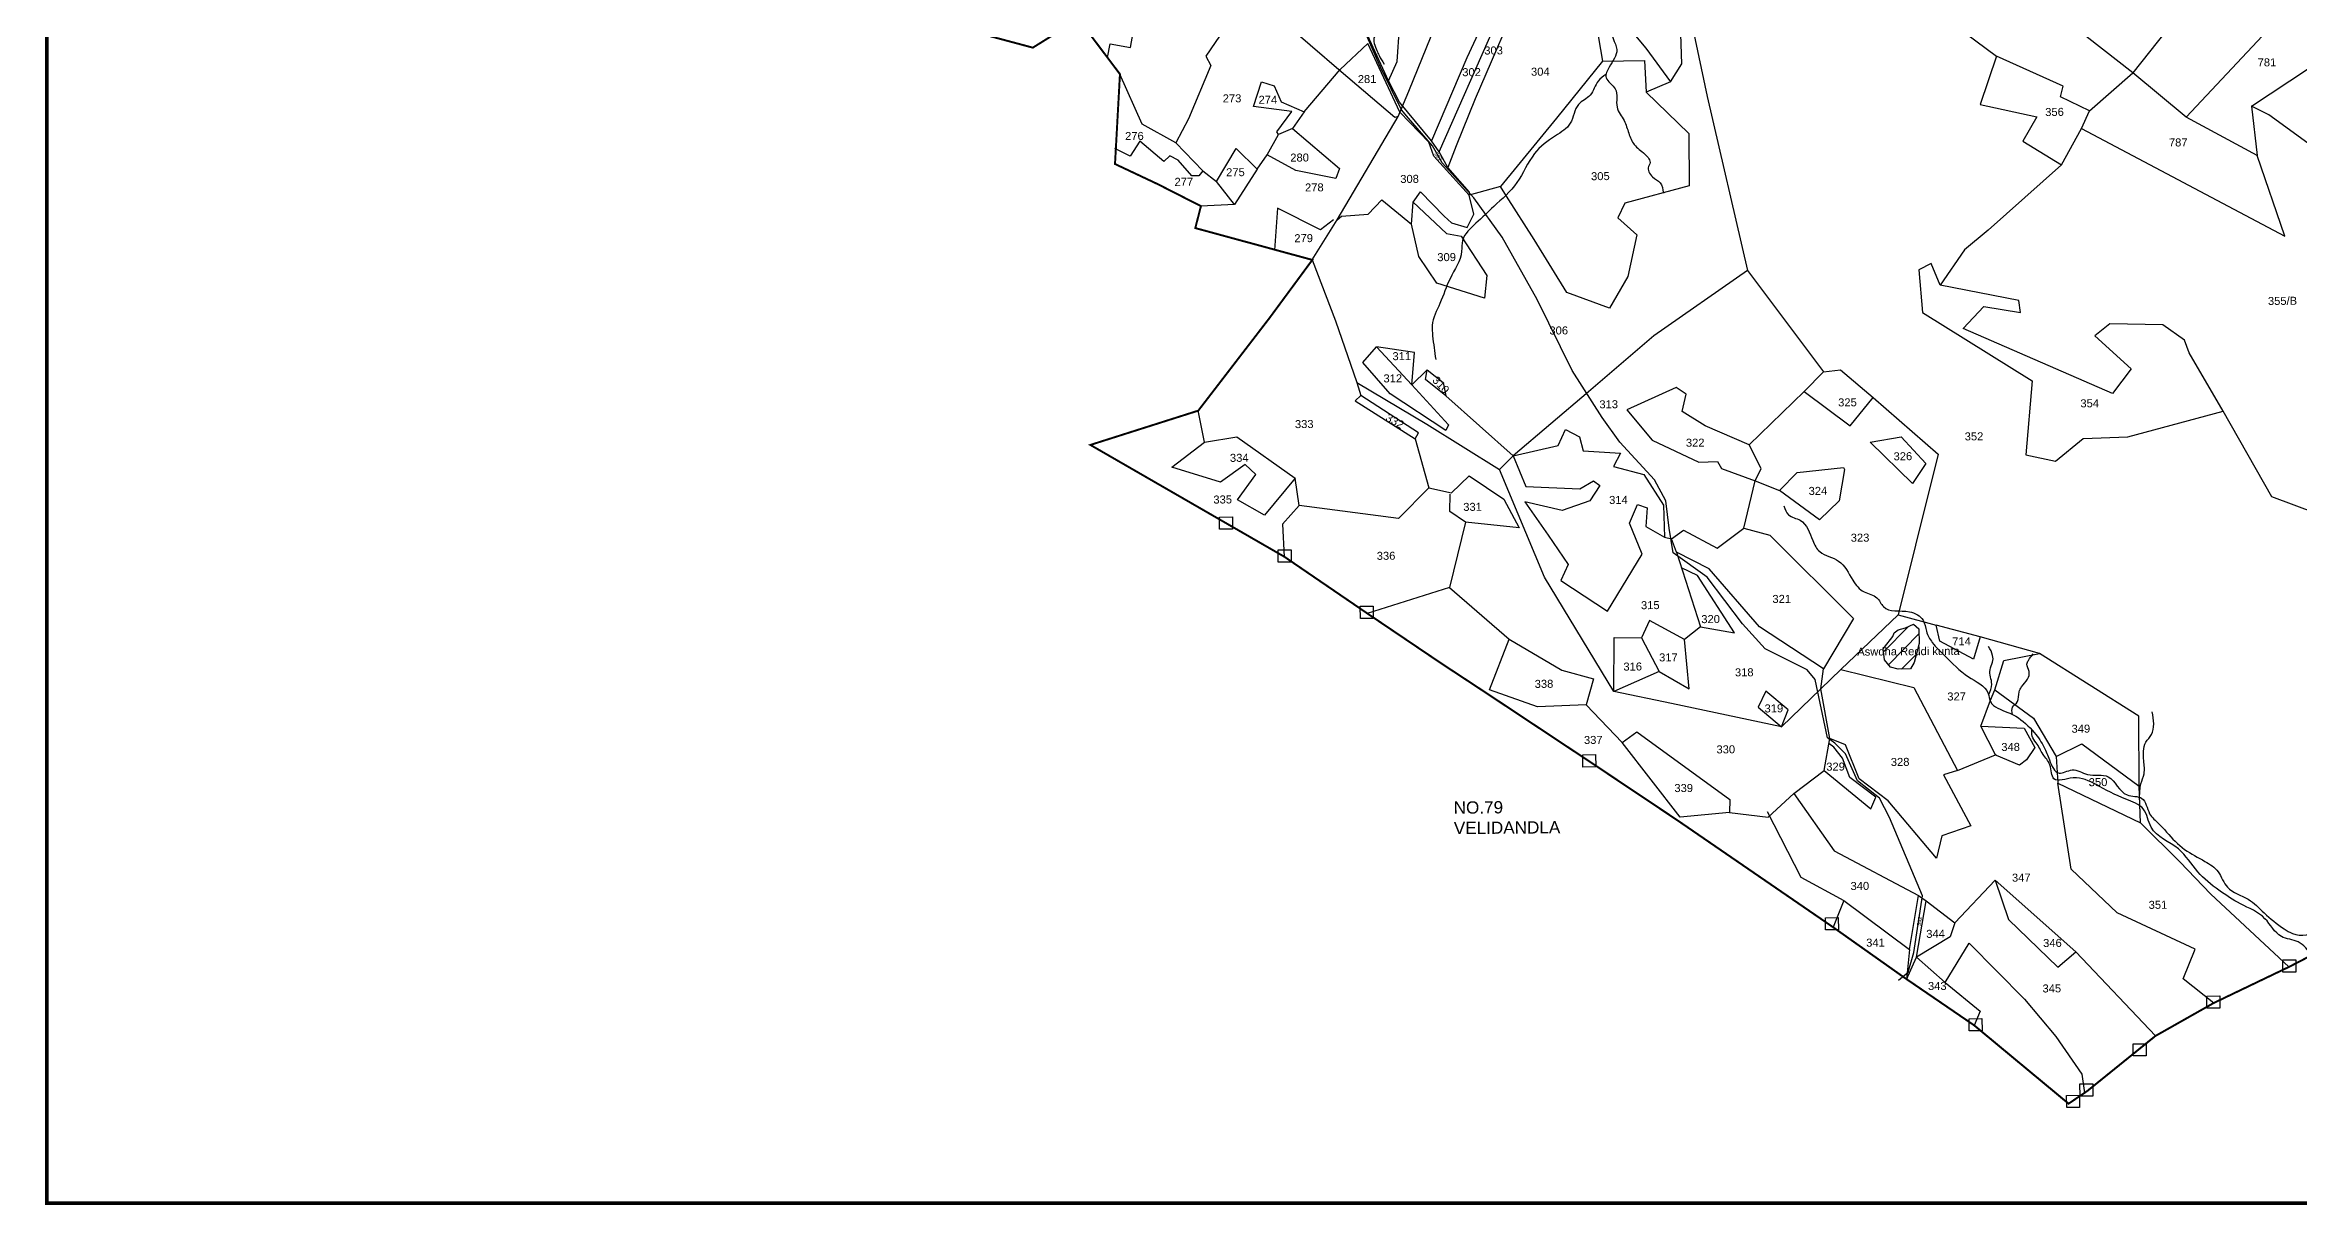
# Model space of a CAD drawing. Header units: inches. Extents: x 183472 to 190380, y 1608658 to 1615701.
# Drawn here: x 183472 to 188072, y 1608658 to 1611026 of the extents above; entities that cross this region are included whole.
import ezdxf
from ezdxf.enums import TextEntityAlignment as Align

# ---------------------------------------------------------------- set-up
doc = ezdxf.new("R2010")
doc.units = ezdxf.units.IN
doc.header["$LTSCALE"] = 15
doc.header["$MEASUREMENT"] = 0
for name, color, linetype in [('BOUNDRY', 5, 'Continuous'), ('PLOT', 7, 'Continuous'), ('PLOT NO', 7, 'Continuous'), ('ROADS', 1, 'Continuous'), ('STREAM', 4, 'Continuous'), ('text2', 7, 'Continuous'), ('VILLAGE BOUNDRY STONE', 1, 'Continuous')]:
    doc.layers.add(name, color=color, linetype=linetype)
doc.styles.get("Standard").update_dxf_attribs({"font": 'arial.ttf'})

msp = doc.modelspace()

# ---------------------------------------------------------------- hatches: boundary and pattern name
at = {"layer": 'STREAM'}
h = msp.add_hatch(dxfattribs=at)
h.set_pattern_fill('ANSI31', color=256, scale=204.149958, angle=0.441)
h.set_pattern_definition([(45.441, (185479.772, 1609106.315), (-18.18282, 17.90506), [])])
h.paths.add_polyline_path([(187297.4, 1609804.3), (187296.8, 1609834.4), (187286, 1609843.8), (187269.5, 1609836.1), (187254.5, 1609832), (187246.4, 1609826), (187243.7, 1609818.4), (187226.2, 1609796.9), (187223.6, 1609793.4), (187226.3, 1609771), (187238.5, 1609755.9), (187254.3, 1609751.6), (187279.4, 1609752.5), (187287.4, 1609765.5)])

# ---------------------------------------------------------------- linework, layer by layer
at = {"layer": 'BOUNDRY', "const_width": 4}
msp.add_lwpolyline([(188103.6, 1609170.4), (188052, 1609143.8), (187898.5, 1609070.2), (187779.5, 1609002.9), (187640.5, 1608890.6), (187602.3, 1608864.7), (187409.7, 1609024.5), (187265.6, 1609123), (187121.5, 1609225), (186804.2, 1609442.9), (186619.4, 1609566.5), (186413.8, 1609702.9), (186321.9, 1609763.4), (186170.6, 1609865.6), (186001.3, 1609981.3), (185877, 1610052.9), (185605.4, 1610209.5), (185825.7, 1610279.5), (185970.9, 1610468.4), (186058.5, 1610587.2), (185819.6, 1610652.2), (185831.1, 1610697), (185743.1, 1610741.8), (185655.7, 1610783), (185665.8, 1610966.4), (185665.8, 1610966.4), (185581.2, 1611078.7), (185488, 1611020.5), (185352.7, 1611056.7)], dxfattribs=at)
at = {"layer": 'PLOT'}
for points in [[(186233.8, 1610879.8), (186226.6, 1610877.9), (186117.7, 1610971.1), (185991, 1611080.3), (185924, 1611147.6), (185771.7, 1611315.3), (185803.9, 1611337.8), (185820.2, 1611365.6), (185803.8, 1611385.7), (185747.6, 1611450.7), (185659.5, 1611548.4), (185634.1, 1611575.7), (185541.3, 1611639.1)], [(186540.1, 1611619.2), (186700.3, 1611560.1), (186718.3, 1611481.8), (186756.4, 1611342.9), (186815.8, 1611153), (186864.4, 1610920.6), (186946.8, 1610565.5), (186755.6, 1610432.5), (186622.3, 1610318), (186468.6, 1610186.9), (186331.1, 1610309.7), (186289.5, 1610343.3), (186293.2, 1610363), (186325.8, 1610336.9), (186331.1, 1610309.7)], [(186823.2, 1611581.9), (186924.9, 1611526.2), (186885.2, 1611461.4), (187006.8, 1611387.5), (187007, 1611317.6), (187027.6, 1611296.3), (186981.5, 1611232.7), (186974.7, 1611176.6), (187135.2, 1611169.3), (187106.1, 1611098), (187229.5, 1611109.1), (187310.7, 1611110.1), (187370.8, 1611065.4), (187455.3, 1611003.2), (187422, 1610904.2), (187537.4, 1610879.1), (187508.8, 1610829.7), (187588.1, 1610781), (187628.5, 1610855.5), (187645, 1610891.8), (187585.7, 1610920.4), (187591.2, 1610941.8), (187455.3, 1611003.2)], [(186214.3, 1610952.7), (186231.4, 1610992.3), (186236.6, 1611061.5), (186264.4, 1611123.7), (186281.2, 1611134.2), (186311.8, 1611212.6), (186325.4, 1611252.2), (186307.9, 1611338.3), (186331.7, 1611386.4), (186336.7, 1611398.1), (186331.7, 1611407.6)], [(186336.7, 1611398.1), (186373.2, 1611350.3), (186423.6, 1611328.5), (186443.8, 1611308.3), (186447.6, 1611285.7), (186432.5, 1611270.9), (186451.9, 1611251.5), (186456.3, 1611177.6), (186470.5, 1611157.9), (186491, 1611148), (186593.7, 1611140.9), (186630.3, 1611111.9), (186650.8, 1610993.1), (186736.6, 1610994), (186740, 1610929.5)], [(186569.5, 1611358.1), (186644.4, 1611293.6), (186609.9, 1611232.1), (186622.5, 1611208.4), (186676.9, 1611094.4), (186739.5, 1611019.6), (186789.5, 1610950.4), (186812.8, 1610987.4), (186808, 1611130.6), (186815.8, 1611153)], [(185983.8, 1611311.1), (185924, 1611147.6), (185898.2, 1611086.7), (185840.8, 1611003.3), (185851.4, 1610984.1), (185805.6, 1610875.1), (185779.6, 1610826.2), (185835.2, 1610768.9), (185862.6, 1610747.3), (185902.8, 1610814.6), (185945.9, 1610772.3), (185966.6, 1610801.5), (185989.2, 1610843.4), (185986.3, 1610848.7), (186016.8, 1610890.5), (185938.1, 1610900.4), (185955, 1610950.6), (185980.6, 1610942.3), (185994.7, 1610910.2), (186042.1, 1610889.4), (186115.2, 1610975.6), (186171.5, 1611029.2)], [(185640.4, 1611000.1), (185645.9, 1611028.4), (185687.3, 1611021), (185706.1, 1611128.3), (185736.9, 1611137.9), (185689.9, 1611190)], [(186378.4, 1610719.1), (186379.1, 1610725.4), (186335.1, 1610776.1), (186317.2, 1610807.5), (186301.8, 1610830), (186236.6, 1610909), (186214.3, 1610952.7), (186175.3, 1611037.2), (186159.9, 1611076.7), (186087.8, 1611184.7), (186074, 1611205.1)], [(186058.5, 1610587.2), (186109.3, 1610669.1), (186233.8, 1610879.8), (186255.7, 1610931.7), (186354.1, 1611175.5)], [(186456.3, 1611177.6), (186373.6, 1610999.6), (186301.8, 1610830)], [(186317.2, 1610807.5), (186431.2, 1611064.8), (186470.5, 1611157.9)], [(186491, 1611148), (186390.7, 1610915.7), (186352.2, 1610820), (186335.1, 1610776.1)], [(187900.7, 1611180.5), (187733.2, 1610969.1)], [(188050, 1611099.9), (187842.5, 1610878.8)], [(187975.4, 1610900.9), (187987.4, 1610800.6), (187842.5, 1610878.8), (187733.2, 1610969.1), (187575.4, 1611092)], [(186109.3, 1610669.1), (186118.2, 1610676.2), (186172.6, 1610680.8), (186200.1, 1610709.9), (186260.9, 1610660.5), (186264.5, 1610705), (186279.2, 1610725.9), (186327.9, 1610676.3), (186342.6, 1610662.9), (186374.3, 1610653.7), (186388.4, 1610680.7), (186378.4, 1610719.1), (186306.8, 1610798.9), (186296.4, 1610827.5), (186237.4, 1610888.9), (186171.5, 1611029.2)], [(188177.6, 1610762.4), (188011.1, 1610883.7), (187975.4, 1610900.9), (188170.1, 1611029.5)], [(185779.6, 1610826.2), (185711.2, 1610864.3), (185665.8, 1610966.4)], [(186650.8, 1610993.1), (186557.2, 1610876.9), (186442.4, 1610737.1)], [(187645, 1610891.8), (187733.2, 1610969.1)], [(186789.5, 1610950.4), (186740, 1610929.5), (186827.2, 1610845), (186827.5, 1610738.1), (186696.4, 1610703), (186682, 1610672.9), (186720.6, 1610638.1), (186702.4, 1610553.1), (186664.8, 1610488.9), (186578.2, 1610521), (186511.2, 1610628.9), (186454.8, 1610717.5), (186442.4, 1610737.1), (186378.4, 1610719.1)], [(186042.1, 1610889.4), (186017.7, 1610855.5), (185989.2, 1610843.4)], [(185835.2, 1610768.9), (185826.5, 1610758.7), (185812.2, 1610758.9), (185784.4, 1610791.1), (185767.3, 1610800), (185755.5, 1610788.3), (185706.3, 1610829.6), (185686.4, 1610798.8), (185655.3, 1610814.5)], [(186017.7, 1610855.5), (186114, 1610773.6), (186106.6, 1610753.7), (186024.9, 1610769.5), (185966.6, 1610801.5)], [(187628.5, 1610855.5), (188043.9, 1610635.4), (187987.4, 1610800.6)], [(187588.1, 1610781), (187438, 1610647.8), (187390, 1610608.1), (187339.9, 1610535.9)], [(185945.9, 1610772.3), (185899.8, 1610700.1), (185862.6, 1610747.3)], [(185899.8, 1610700.1), (185831.1, 1610697)], [(186101.7, 1610669.3), (186075.3, 1610648.5), (185987.3, 1610692.8), (185981.2, 1610606.8)], [(186264.5, 1610705), (186332.6, 1610641.3), (186362.2, 1610635.9), (186414.5, 1610555.5), (186409.7, 1610509.2), (186312.9, 1610539.5), (186276, 1610594.4), (186260.9, 1610660.5)], [(186058.5, 1610587.2), (186105.7, 1610463), (186149.3, 1610336.7), (186292.5, 1610252.1), (186440.9, 1610159.2), (186468.6, 1610186.9), (186560.1, 1610208.6), (186575.4, 1610241), (186603.9, 1610226), (186611.2, 1610197.3), (186687.9, 1610192.6), (186673.2, 1610165.6), (186735, 1610149.4), (186775.4, 1610086.8), (186777.7, 1610020.9), (186791.9, 1610017.8), (186815.9, 1610035.3), (186884.6, 1609999), (186939.6, 1610039.8), (186962.7, 1610135.9), (186974.9, 1610161.5), (186950.4, 1610209.5), (186860.4, 1610248.2), (186813.4, 1610277.6), (186821.3, 1610312.9), (186801.3, 1610326.9), (186700.6, 1610281.2), (186752.1, 1610219), (186847.8, 1610174), (186885.8, 1610175.4), (186894, 1610161.6), (186962.7, 1610135.9), (187012.5, 1610116.8), (187048.4, 1610153.2), (187143, 1610163.1), (187143, 1610163.1), (187145.1, 1610159.1), (187134, 1610095.5), (187093.9, 1610056.8), (187012.5, 1610116.8)], [(186946.8, 1610565.5), (187101.7, 1610358.4), (187136.5, 1610363.1), (187203.4, 1610306.5), (187335.9, 1610190.8), (187289.9, 1610004.9), (187254.7, 1609862.5), (187137.3, 1609750.9), (187096.3, 1609711.5), (187102.2, 1609752.3)], [(188331.1, 1609986.5), (188017.5, 1610103.6), (187917.9, 1610278.3), (187848.5, 1610397.2), (187839, 1610423.4), (187794.8, 1610454.9), (187686.8, 1610456.8), (187655.8, 1610432.4), (187729.8, 1610365), (187691.8, 1610314.3), (187387.2, 1610447.5), (187429.6, 1610492.2), (187504.3, 1610479.6), (187500.8, 1610504.2), (187339.9, 1610535.9), (187322.1, 1610579.7), (187296.9, 1610566.9), (187304.2, 1610479.9), (187528, 1610340.1), (187514.9, 1610189.6), (187575.9, 1610176.4), (187632, 1610222.8), (187723.5, 1610225.7), (187917.9, 1610278.3)], [(186293.2, 1610363), (186261.7, 1610332.5), (186266.9, 1610398.1), (186189.3, 1610410), (186261.7, 1610332.5), (186336.4, 1610250.3), (186330.9, 1610238.9), (186217.1, 1610314), (186161.5, 1610377.8), (186189.3, 1610410)], [(186149.3, 1610336.7), (186157.2, 1610310.4), (186145.7, 1610299.4), (186268.2, 1610221.8), (186275.3, 1610234.1), (186157.2, 1610310.4)], [(186950.4, 1610209.5), (187062.7, 1610318.7), (187156.7, 1610248.5), (187203.4, 1610306.5)], [(187101.7, 1610358.4), (187062.7, 1610318.7)], [(186268.2, 1610221.8), (186296.3, 1610121.8), (186234.1, 1610059), (186031.7, 1610085.8), (186023.4, 1610141.7), (185961.1, 1610066.1), (185905.9, 1610097.5), (185942.9, 1610149), (185921.2, 1610169.6), (185870.8, 1610133.4), (185772, 1610164.1), (185838.4, 1610215.2), (185825.7, 1610279.5)], [(185838.4, 1610215.2), (185904.1, 1610226), (186023.4, 1610141.7)], [(187197.2, 1610215.1), (187260.6, 1610226.2), (187311, 1610171.8), (187283.5, 1610130.6), (187197.2, 1610215.1)], [(186468.6, 1610186.9), (186494, 1610124.7), (186604.3, 1610120), (186632.6, 1610136.2), (186645.5, 1610126.6), (186625.2, 1610095.6), (186568.5, 1610075.5), (186492.2, 1610093.6), (186539.6, 1610025.2), (186580.5, 1609965.4), (186565.6, 1609932.4), (186661.1, 1609869.8), (186731.5, 1609986.2), (186705.7, 1610050.1), (186722.1, 1610087.6), (186742, 1610081.3), (186739.6, 1610042.7), (186777.7, 1610020.9)], [(186296.3, 1610121.8), (186342.4, 1610111.9), (186378.5, 1610146.2), (186449.3, 1610098.7), (186480.5, 1610040.2), (186371.3, 1610051.9), (186339.2, 1610073.3), (186339.6, 1610109.2)], [(187096.3, 1609711.5), (187016.3, 1609634), (187030.1, 1609669), (186984.4, 1609706.7), (186968.4, 1609674.4), (187016.3, 1609634), (186791.9, 1609681.7), (186673.7, 1609706.4), (186532.6, 1609939.8), (186440.9, 1610159.2)], [(186031.7, 1610085.8), (185997.5, 1610047.9), (186001.3, 1609981.3)], [(186371.3, 1610051.9), (186338.5, 1609918.5), (186170.6, 1609865.6)], [(186939.6, 1610039.8), (186992.5, 1610025.1), (187162.9, 1609855), (187102.2, 1609752.3), (186971.2, 1609838.1), (186868.3, 1609956.5), (186802.2, 1609990.3), (186791.9, 1610017.8)], [(186802.2, 1609990.3), (186850.6, 1609837.9), (186920.1, 1609825.9), (186844.8, 1609942.7), (186811.8, 1609958.9)], [(186338.5, 1609918.5), (186460.4, 1609813.1), (186567.8, 1609749.4), (186632.5, 1609731.7), (186617.3, 1609678.8), (186518.4, 1609675), (186420.4, 1609709.8), (186460.4, 1609813.1)], [(187254.7, 1609862.5), (187332.2, 1609841.4)], [(186766.3, 1609747.3), (186673.7, 1609706.4), (186674.7, 1609816.4), (186730.5, 1609815.7)], [(186850.6, 1609837.9), (186818.4, 1609812.4), (186746.5, 1609850.8), (186730.5, 1609815.7), (186766.3, 1609747.3), (186828, 1609711.4), (186818.4, 1609812.4)], [(187137.3, 1609750.9), (187286.6, 1609714.2), (187375.3, 1609545.2), (187452.8, 1609577.1), (187422.9, 1609635.3), (187443.1, 1609688.7), (187452, 1609709.3), (187470.1, 1609769.3), (187543.2, 1609783.5), (187421.5, 1609817.5), (187332.2, 1609841.4)], [(187421.5, 1609817.5), (187407.9, 1609772.2), (187339.4, 1609809.2), (187332.2, 1609841.4)], [(187452, 1609709.3), (187530.8, 1609651.5), (187576.9, 1609573.5), (187629.6, 1609599.5), (187746.4, 1609512.7), (187745.9, 1609656.1), (187543.2, 1609783.5)], [(186617.3, 1609678.8), (186691.3, 1609601.9), (186721.1, 1609623.8), (186911, 1609485.9), (186910.1, 1609459.3), (186809.1, 1609449.5), (186691.3, 1609601.9)], [(186910.1, 1609459.3), (186989.3, 1609449.6), (187041.5, 1609498.1), (187103.2, 1609544.8), (187114.8, 1609610.1), (187096.3, 1609711.5)], [(187422.9, 1609635.3), (187511.4, 1609631.1), (187533.2, 1609591.5), (187516.7, 1609566.3), (187502.1, 1609555.9), (187455.4, 1609575.7), (187452.8, 1609577.1)], [(187103.2, 1609544.8), (187198.3, 1609466.8), (187209.1, 1609490.4), (187155.4, 1609530.8), (187141, 1609570.2), (187122.8, 1609592.4), (187113.2, 1609600)], [(187375.3, 1609545.2), (187346.9, 1609536.1), (187402.6, 1609431.8), (187343.7, 1609411.6), (187332.8, 1609365.6), (187233.9, 1609482.7), (187174.7, 1609527.9), (187147, 1609597), (187114.8, 1609610.1)], [(187576.9, 1609573.5), (187580, 1609519.1), (187749.3, 1609438), (187746.4, 1609512.7)], [(187041.5, 1609498.1), (187123.9, 1609381), (187295.7, 1609289.9), (187311.5, 1609279), (187369.9, 1609233.7), (187452.5, 1609320.7), (187479.9, 1609240.5), (187580.6, 1609143.7), (187617.4, 1609174.8), (187452.5, 1609320.7)], [(187898.5, 1609070.2), (187836.5, 1609119.4), (187860.5, 1609180.4), (187701.3, 1609254.2), (187607.3, 1609343.1), (187580, 1609519.1)], [(186987.2, 1609461.1), (187056, 1609327.4), (187143.8, 1609279.3), (187277.6, 1609179.5), (187295.7, 1609289.9)], [(187749.3, 1609438), (187829.4, 1609358.4), (187892.9, 1609292.4), (188052, 1609143.8)], [(187143.8, 1609279.3), (187121.5, 1609225)], [(187277.6, 1609179.5), (187271.1, 1609118.5), (187291.5, 1609164.1), (187311.5, 1609279)], [(187369.9, 1609233.7), (187360.7, 1609205.3), (187291.5, 1609164.1), (187350.3, 1609112.4), (187421.8, 1609053.4), (187409.7, 1609024.5)], [(187350.3, 1609112.4), (187399.4, 1609192.4), (187512, 1609078), (187576.2, 1609001.9), (187629.3, 1608924.7), (187635.1, 1608886.9)], [(187779.5, 1609002.9), (187617.4, 1609174.8)]]:
    msp.add_lwpolyline(points, dxfattribs=at)
at = {"layer": 'ROADS'}
msp.add_lwpolyline([(187255.4, 1609116.6), (187274.7, 1609133.1), (187286.6, 1609173.6), (187304.3, 1609289.3), (187236.4, 1609448.6), (187216.5, 1609488.5), (187171.2, 1609523.7), (187147, 1609578.7), (187125.1, 1609600.7), (187110, 1609611.6), (187085.3, 1609730.9), (187068.5, 1609750.1), (186982.9, 1609793), (186936.8, 1609844.2), (186864.3, 1609939.8), (186795, 1609989), (186786.8, 1610039.3), (186780.2, 1610095.2), (186757, 1610137.9), (186686.5, 1610215.1), (186650.2, 1610265.4), (186588.6, 1610361.6), (186517.5, 1610506.7), (186445.8, 1610633.7), (186388.1, 1610713.6), (186323.7, 1610785.6), (186304, 1610820.3), (186254.7, 1610876.5), (186240.4, 1610893.5), (186197.7, 1610980.5), (186156.4, 1611075.5)], dxfattribs=at)
at = {"layer": 'STREAM'}
msp.add_lwpolyline([(187226.2, 1609796.9), (187243.7, 1609818.4), (187246.4, 1609826), (187254.5, 1609832), (187269.5, 1609836.1), (187286, 1609843.8), (187296.8, 1609834.4), (187297.4, 1609804.3), (187287.4, 1609765.5), (187279.4, 1609752.5), (187254.3, 1609751.6), (187238.5, 1609755.9), (187226.3, 1609771), (187223.6, 1609793.4), (187226.2, 1609796.9)], dxfattribs=at)
for points in [[(185660.1, 1611960.6), (185685.3, 1611951.7), (185714.2, 1611947.1), (185736, 1611936.2), (185761.6, 1611931.6), (185790.5, 1611930.3), (185814.2, 1611919.4), (185846.6, 1611911.5), (185878.5, 1611897.8), (185904.1, 1611887.4), (185937.5, 1611874.1), (185974.4, 1611855), (186019.3, 1611839.5), (186058, 1611824.8), (186083.2, 1611806.2), (186114.2, 1611793.5), (186133.1, 1611779.6), (186151.6, 1611759.1), (186175.3, 1611745.8), (186200, 1611722.8), (186210.9, 1611705.3), (186219.3, 1611671.7), (186231.1, 1611644.3), (186247, 1611581.4), (186262.7, 1611548.7), (186266.7, 1611515.9), (186306.6, 1611466.2), (186321.9, 1611437.6), (186347.8, 1611408.2), (186368.3, 1611374.3), (186398.6, 1611350.4), (186447.9, 1611327), (186456.8, 1611306.6), (186455.6, 1611267.5), (186464.2, 1611247.4), (186467.2, 1611218.8), (186469.5, 1611189.9), (186479.3, 1611166.1), (186509.3, 1611153), (186550.9, 1611155.1), (186609.9, 1611139.3), (186651.4, 1611110.7), (186672.5, 1611039), (186679.9, 1611016.5), (186664.5, 1610980.5), (186658.3, 1610959.1), (186676.9, 1610936.3), (186680.5, 1610899.1), (186694.9, 1610871.5), (186704.4, 1610845.9), (186715.8, 1610822.5), (186737.3, 1610803.1), (186747.4, 1610783.6), (186744.8, 1610778.2), (186753.1, 1610756.6), (186768.6, 1610744.7), (186775.1, 1610723.6)], [(186338.7, 1611418.6), (186331.7, 1611400.7), (186312.7, 1611368.8), (186302.4, 1611346.3), (186309.1, 1611298.4), (186316.5, 1611267.5), (186307.3, 1611230.8), (186296.9, 1611203.2), (186284.8, 1611162.1), (186270, 1611136.1), (186253.4, 1611114.5), (186235, 1611092.2), (186212.8, 1611076.6), (186201.6, 1611057), (186185.2, 1611042.4), (186190.5, 1611014.5), (186194.6, 1611004.5), (186205, 1610986.9)], [(186657.9, 1610965.7), (186642.2, 1610952.4), (186625.7, 1610923.7), (186602.1, 1610904.7), (186585, 1610866.1), (186554.8, 1610840.6), (186512, 1610804.1), (186476.2, 1610744.9), (186429.1, 1610696.4), (186392.5, 1610661.9), (186365.2, 1610626.9), (186363.3, 1610605), (186339.7, 1610548.9), (186319, 1610498.4), (186303.3, 1610453.5), (186304.1, 1610432.3), (186310.4, 1610384)], [(187021.3, 1610084.9), (187030.4, 1610067.1), (187054.5, 1610055.6), (187080.2, 1610014.2), (187094.3, 1609991.6), (187132.9, 1609972.4), (187161.7, 1609933.5), (187184.8, 1609909.4), (187211, 1609897.5), (187224.2, 1609879.4), (187277.3, 1609868.8), (187305.2, 1609851.9), (187312.2, 1609829), (187324, 1609806), (187350.1, 1609778.6), (187397.8, 1609736.3), (187437.9, 1609702.2), (187443, 1609685.4), (187478.2, 1609663.6), (187494.6, 1609655.5), (187532.2, 1609622.2), (187552.6, 1609592.1), (187563.2, 1609566.3), (187582.9, 1609539.5), (187609.4, 1609546), (187640.9, 1609537), (187683.4, 1609531.9), (187721.7, 1609495.1), (187751.8, 1609488), (187767.8, 1609456.7), (187786.6, 1609436.1), (187802.3, 1609419.2), (187839.2, 1609383.8), (187880.7, 1609359.4), (187907.5, 1609338), (187926.4, 1609306.5), (187969, 1609282), (188001.2, 1609254.3), (188042.5, 1609221.5), (188059.4, 1609211.9), (188116.5, 1609218.8), (188180.9, 1609262.1), (188224.8, 1609293.7), (188256.9, 1609324.1), (188306.2, 1609356.4), (188343.4, 1609373.9), (188368, 1609409.3), (188387.2, 1609436.1), (188429.9, 1609488.1), (188452.6, 1609571.1), (188457.3, 1609612.7), (188449.2, 1609642.1), (188446, 1609687.1), (188431.2, 1609740.8), (188387.3, 1609792.2), (188371.3, 1609820.3), (188358.4, 1609871.9), (188348.1, 1609900.1), (188352, 1609955.4), (188346, 1609979.8), (188341, 1610026.6), (188339.2, 1610073.6)], [(187439.4, 1609699.7), (187445.4, 1609721), (187441.9, 1609750.6), (187447.2, 1609766.2), (187447.3, 1609779.8), (187439.1, 1609797.7)], [(187487.6, 1609659.3), (187487.9, 1609674.2), (187498, 1609685.5), (187501.2, 1609705.2), (187506.4, 1609715.5), (187518.4, 1609731.6), (187521.8, 1609747), (187517.2, 1609762), (187520.4, 1609769.6), (187530.3, 1609783.2)], [(188099.1, 1609167.2), (188070.9, 1609194.9), (188036.6, 1609206.1), (188003.2, 1609242.3), (187953.1, 1609272.8), (187909.1, 1609300.5), (187866.1, 1609338), (187826.5, 1609384.7), (187770.9, 1609429.1), (187754.8, 1609466.3), (187719.3, 1609486.3), (187658.3, 1609516), (187611.4, 1609529.6), (187572.4, 1609527.9), (187563.9, 1609556.3), (187550.2, 1609577.8), (187536.1, 1609601.6), (187527.9, 1609615.2), (187527.3, 1609627.9)], [(187747.3, 1609490.2), (187750, 1609517.9), (187756.4, 1609538.1), (187755.7, 1609564.8), (187760.3, 1609602.5), (187771.4, 1609618.3), (187773.2, 1609664.5)]]:
    msp.add_spline(points, degree=3, dxfattribs=at)
at = {"layer": 'text2', "color": 5, "const_width": 7}
msp.add_lwpolyline([(183475.1, 1615267.9), (190376.1, 1615267.9), (190376.1, 1608661.5), (183475.1, 1608661.5)], close=True, dxfattribs=at)
at = {"layer": 'VILLAGE BOUNDRY STONE'}
for points in [[(185868.8, 1610062.2), (185895.2, 1610062.4), (185895.4, 1610037.5), (185869, 1610037.3)], [(185988.8, 1609995.1), (186015.2, 1609995.3), (186015.3, 1609970.4), (185989, 1609970.2)], [(186156.3, 1609880), (186182.7, 1609880.2), (186182.9, 1609855.3), (186156.5, 1609855.1)], [(186610.4, 1609577), (186636.8, 1609577.2), (186637, 1609552.2), (186610.6, 1609552)], [(187105.8, 1609244.4), (187132.2, 1609244.6), (187132.3, 1609219.6), (187106, 1609219.4)], [(188039.7, 1609158.2), (188066, 1609158.4), (188066.2, 1609133.4), (188039.9, 1609133.2)], [(187884.4, 1609084.5), (187910.8, 1609084.7), (187910.9, 1609059.7), (187884.6, 1609059.5)], [(187399.1, 1609038.2), (187425.4, 1609038.4), (187425.6, 1609013.5), (187399.3, 1609013.3)], [(187734.1, 1608987), (187760.4, 1608987.2), (187760.6, 1608962.3), (187734.3, 1608962.1)], [(187625.5, 1608905), (187651.9, 1608905.2), (187652.1, 1608880.3), (187625.7, 1608880.1)], [(187598.3, 1608881.6), (187624.7, 1608881.8), (187624.9, 1608856.9), (187598.5, 1608856.7)]]:
    msp.add_lwpolyline(points, close=True, dxfattribs=at)

# ---------------------------------------------------------------- texts
at = {"layer": 'PLOT NO'}
for s, height, rotation, p in [('303', 16.33, 0.441, (186428.5, 1611014.8)), ('281', 16.33, 0.441, (186170.3, 1610956.4)), ('302', 16.33, 0.441, (186383.6, 1610970.5)), ('304', 16.33, 0.441, (186523.9, 1610971.5)), ('781', 16.33, 0.441, (188007.2, 1610990.5)), ('273', 16.33, 0.441, (185894.6, 1610917)), ('274', 16.33, 0.441, (185967.7, 1610914.3)), ('356', 16.33, 0.441, (187573.6, 1610889.3)), ('276', 16.33, 0.441, (185695.3, 1610840.2)), ('787', 16.33, 0.441, (187826.1, 1610827)), ('275', 16.33, 0.441, (185901.5, 1610766.2)), ('280', 16.33, 0.441, (186032.5, 1610796.2)), ('307', 8.17, 302.9305, (186315.8, 1610798.1)), ('277', 16.33, 0.441, (185796.2, 1610746.7)), ('278', 16.33, 0.441, (186062.6, 1610735.2)), ('308', 16.33, 0.441, (186257, 1610752.6)), ('305', 16.33, 0.441, (186646.5, 1610758.2)), ('279', 16.33, 0.441, (186040.8, 1610631.6)), ('309', 16.33, 0.441, (186332.6, 1610592.9)), ('355/B', 16.33, 0.441, (188039, 1610503.6)), ('306', 16.33, 0.441, (186561.5, 1610443.2)), ('311', 16.33, 0.441, (186241.1, 1610390.8)), ('312', 16.33, 0.441, (186222.7, 1610345.4)), ('310', 16.33, 312.8176, (186321, 1610332)), ('332', 16.33, 330.873, (186227, 1610258.1)), ('313', 16.33, 0.441, (186663.5, 1610292.5)), ('325', 16.33, 0.441, (187150.9, 1610296.4)), ('354', 16.33, 0.441, (187645.4, 1610294.5)), ('333', 16.33, 0.441, (186042, 1610252.1)), ('322', 16.33, 0.441, (186840.1, 1610214.1)), ('352', 16.33, 0.441, (187409.2, 1610227)), ('334', 16.33, 0.441, (185909.3, 1610183.2)), ('326', 16.33, 0.441, (187264, 1610186.4)), ('335', 16.33, 0.441, (185875.5, 1610098.1)), ('331', 16.33, 0.441, (186385.6, 1610083.1)), ('314', 16.33, 0.441, (186683.4, 1610097.3)), ('324', 16.33, 0.441, (187090.6, 1610115.7)), ('336', 16.33, 0.441, (186209, 1609983.2)), ('323', 16.33, 0.441, (187176.6, 1610020.2)), ('321', 16.33, 0.441, (187016.7, 1609895.2)), ('315', 16.33, 0.441, (186748.4, 1609882.4)), ('320', 16.33, 0.441, (186871.5, 1609854)), ('714', 16.33, 0.441, (187383.7, 1609808.6)), ('316', 16.33, 0.441, (186712.5, 1609757.1)), ('317', 16.33, 0.441, (186785.4, 1609775.8)), ('Aswdha Reddi kunta ', 16.332, 0.441, (187278.6, 1609788.3)), ('338', 16.33, 0.441, (186531.4, 1609721.8)), ('318', 16.33, 0.441, (186940.2, 1609745.3)), ('319', 16.33, 0.441, (187000.6, 1609671.7)), ('327', 16.33, 0.441, (187373.7, 1609696.1)), ('349', 16.33, 0.441, (187627.3, 1609630.2)), ('337', 16.33, 0.441, (186632, 1609607.3)), ('330', 16.33, 0.441, (186902.5, 1609588)), ('348', 16.33, 0.441, (187483.9, 1609593)), ('329', 16.33, 0.441, (187126.6, 1609552.8)), ('328', 16.33, 0.441, (187258.4, 1609562.4)), ('339', 16.33, 0.441, (186816.6, 1609509.1)), ('350', 16.33, 0.441, (187662.4, 1609521.1)), ('340', 16.33, 0.441, (187176.2, 1609309.2)), ('347', 16.33, 0.441, (187505.7, 1609326.2)), ('351', 16.33, 0.441, (187784.7, 1609270.7)), ('342', 8.17, 80.4703, (187297.9, 1609237.2)), ('344', 16.33, 0.441, (187330.7, 1609211.5)), ('341', 16.33, 0.441, (187208.1, 1609193.5)), ('346', 16.33, 0.441, (187569.3, 1609192.8)), ('343', 16.33, 0.441, (187334.3, 1609105)), ('345', 16.33, 0.441, (187568, 1609100))]:
    msp.add_text(s, height=height, rotation=rotation, dxfattribs=at).set_placement(p, align=Align.MIDDLE_CENTER)
at = {"layer": 'text2', "color": 1, "insert": (186346.9, 1609481.6), "char_height": 25, "width": 210.533, "attachment_point": 1, "rotation": 0.441}
msp.add_mtext('NO.79 VELIDANDLA', dxfattribs=at)

doc.saveas('drawing.dxf')
